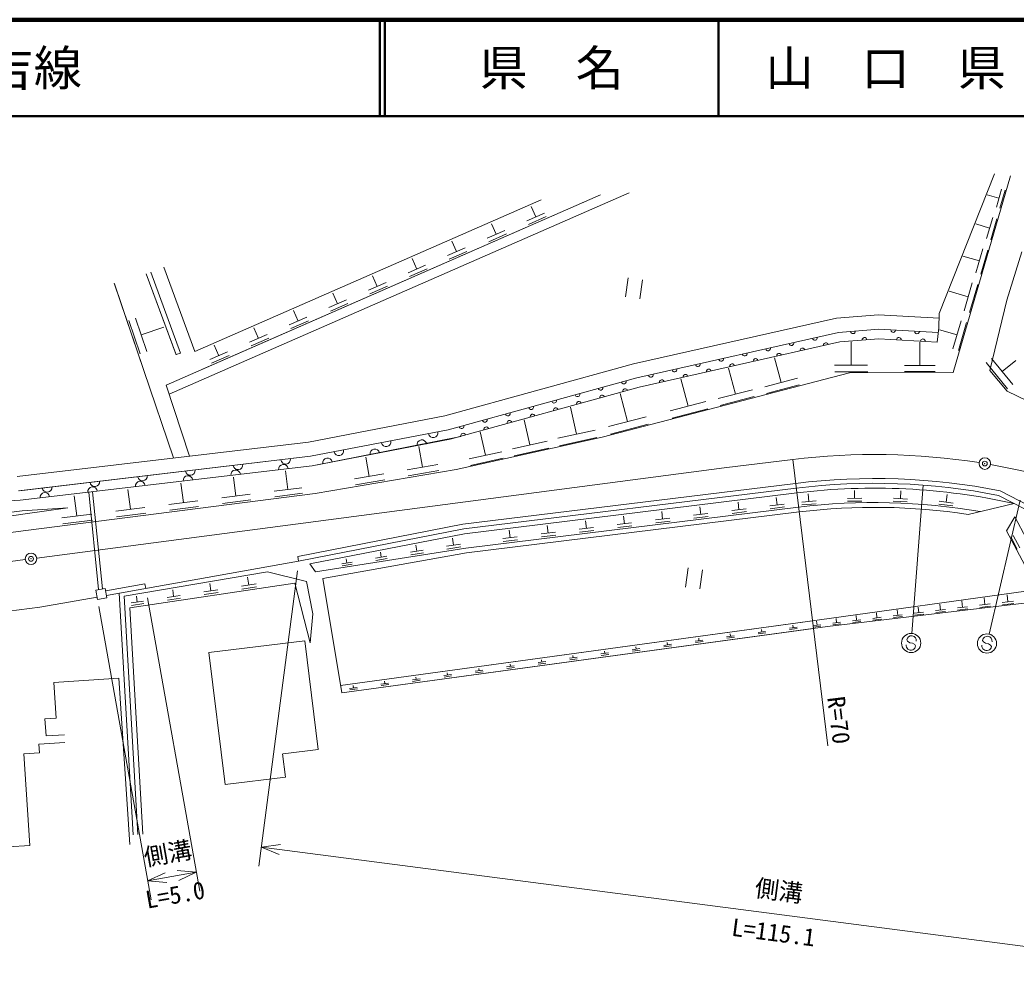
# Model space of a CAD drawing. Units: millimetres on the paper. Extents: x 40 to 680, y 20 to 380.
# Drawn here: x 260.3 to 364, y 280 to 380 of the extents above; entities that cross this region are included whole.
import ezdxf
from ezdxf.enums import TextEntityAlignment as Align

# ---------------------------------------------------------------- set-up
doc = ezdxf.new("R2010")
doc.units = ezdxf.units.MM
doc.header["$PDMODE"] = 32
doc.header["$PDSIZE"] = 0.5
for name, color, linetype, lineweight in [('M-BGD', 7, 'Continuous', 18), ('M-TTL', 2, 'Continuous', 140), ('M-TTL-LINE', 7, 'Continuous', 50)]:
    doc.layers.add(name, color=color, linetype=linetype, lineweight=lineweight)
doc.layers.add('M-TTL-TXT', color=7, linetype='Continuous')
doc.styles.add('ＭＳ ゴシック', font='')
doc.styles.get('ＭＳ ゴシック').set_extended_font_data('MS Gothic')

msp = doc.modelspace()

# ---------------------------------------------------------------- linework, layer by layer
at = {"layer": 'M-BGD'}
for p, q in [((361.72, 364.002), (355.959, 349.469)), ((357.4, 343.314), (363.363, 363.782)), ((320.709, 361.792), (275.503, 342.011)), ((323.706, 362.012), (275.817, 341.057)), ((320.709, 361.792), (279.3, 343.673)), ((362.174, 361.454), (360.957, 361.809)), ((361.902, 360.518), (362.447, 362.39)), ((362.276, 360.409), (362.821, 362.281)), ((314.54, 361.276), (278.499, 345.505)), ((314.54, 361.276), (278.499, 345.505)), ((314.88, 359.896), (313.048, 359.095)), ((313.964, 359.496), (313.483, 360.595)), ((309.842, 357.692), (309.361, 358.791)), ((315.041, 359.53), (313.209, 358.728)), ((361.203, 358.349), (359.753, 358.771)), ((360.885, 357.259), (361.52, 359.439)), ((361.321, 357.132), (361.956, 359.312)), ((310.758, 358.093), (308.926, 357.291)), ((310.918, 357.726), (309.086, 356.924)), ((305.719, 355.888), (305.238, 356.987)), ((306.635, 356.289), (304.803, 355.487)), ((306.796, 355.922), (304.963, 355.12)), ((359.768, 353.678), (360.502, 356.197)), ((360.272, 353.531), (361.006, 356.05)), ((364.565, 355.884), (362.977, 350.843)), ((301.597, 354.084), (301.115, 355.183)), ((360.135, 354.937), (358.43, 355.434)), ((273.441, 353.587), (276.545, 345.164)), ((273.441, 353.587), (276.514, 345.247)), ((273.91, 353.76), (277.014, 345.337)), ((278.499, 345.505), (275.257, 354.282)), ((302.513, 354.485), (300.68, 353.683)), ((302.673, 354.118), (300.841, 353.316)), ((270.112, 352.613), (276.266, 334.423)), ((273.147, 343.641), (270.136, 352.543)), ((298.39, 352.681), (296.558, 351.879)), ((297.474, 352.28), (296.993, 353.379)), ((323.574, 353.157), (323.316, 351.173)), ((325.062, 352.963), (324.803, 350.98)), ((358.541, 349.744), (359.384, 352.636)), ((359.12, 349.575), (359.962, 352.467)), ((293.351, 350.476), (292.87, 351.575)), ((298.55, 352.314), (296.718, 351.512)), ((358.963, 351.19), (356.977, 351.768)), ((294.267, 350.877), (292.435, 350.075)), ((294.428, 350.51), (292.596, 349.709)), ((362.977, 350.843), (361.234, 343.54)), ((289.229, 348.672), (288.748, 349.771)), ((355.902, 347.97), (355.959, 349.469)), ((272.815, 345.248), (271.638, 348.726)), ((273.511, 345.483), (272.334, 348.961)), ((290.145, 349.073), (288.313, 348.271)), ((290.305, 348.706), (288.473, 347.905)), ((324.126, 344.2), (345.251, 348.972)), ((349.645, 349.332), (345.251, 348.972)), ((349.645, 349.332), (355.937, 348.97)), ((357.389, 345.788), (358.231, 348.68)), ((357.967, 345.619), (358.81, 348.511)), ((272.922, 347.222), (275.279, 348.019)), ((285.106, 346.868), (284.625, 347.967)), ((324.49, 342.745), (345.478, 347.486)), ((349.663, 347.829), (345.478, 347.486)), ((349.663, 347.829), (355.85, 347.472)), ((355.902, 347.97), (355.747, 346.476)), ((357.81, 347.234), (355.989, 347.765)), ((286.022, 347.269), (284.19, 346.467)), ((286.183, 346.902), (284.35, 346.101)), ((345.63, 346.495), (324.733, 341.774)), ((349.675, 346.826), (345.63, 346.495)), ((346.792, 344.079), (346.787, 346.49)), ((355.747, 346.476), (349.675, 346.826)), ((353.944, 344.043), (353.939, 346.481)), ((276.533, 345.194), (277.014, 345.337)), ((281.9, 345.465), (280.067, 344.663)), ((280.984, 345.064), (280.502, 346.163)), ((282.06, 345.098), (280.228, 344.297)), ((324.126, 344.2), (304.506, 338.806)), ((339.501, 342.267), (338.826, 344.855)), ((363.066, 341.609), (360.838, 344.342)), ((363.613, 342.055), (361.384, 344.788)), ((362.499, 343.421), (363.913, 344.574)), ((346.617, 343.292), (320.864, 336.574)), ((334.743, 341.059), (334.035, 343.773)), ((348.509, 344.083), (345.075, 344.076)), ((348.511, 343.396), (345.076, 343.389)), ((357.4, 343.314), (346.617, 343.292)), ((355.533, 344.046), (352.354, 344.039)), ((355.534, 343.41), (352.355, 343.404)), ((361.234, 343.54), (363.009, 341.363)), ((324.49, 342.745), (304.847, 337.344)), ((329.825, 339.81), (329.083, 342.655)), ((341.205, 342.711), (337.797, 341.822)), ((277.936, 334.619), (275.503, 342.011)), ((324.733, 341.774), (305.075, 336.37)), ((323.512, 338.206), (322.75, 341.126)), ((336.524, 341.523), (332.962, 340.594)), ((341.382, 342.03), (337.975, 341.141)), ((363.009, 341.363), (373.341, 336.422)), ((331.685, 340.295), (327.964, 339.325)), ((336.709, 340.811), (333.148, 339.882)), ((318.216, 336.902), (317.594, 339.708)), ((331.879, 339.551), (328.159, 338.58)), ((304.506, 338.806), (290.307, 336.077)), ((313.357, 335.773), (312.778, 338.384)), ((325.473, 338.718), (321.55, 337.695)), ((304.847, 337.344), (290.536, 334.593)), ((290.536, 334.593), (304.847, 337.344)), ((308.735, 334.698), (308.197, 337.125)), ((320.152, 337.332), (316.28, 336.473)), ((325.678, 337.933), (321.755, 336.91)), ((260.005, 332.507), (290.307, 336.077)), ((290.689, 333.604), (306.172, 336.671)), ((305.075, 336.37), (290.689, 333.604)), ((320.864, 336.574), (305.7, 333.213)), ((315.167, 336.174), (311.546, 335.371)), ((320.324, 336.557), (316.451, 335.699)), ((302.181, 333.477), (301.819, 335.605)), ((310.427, 335.073), (307.043, 334.323)), ((315.328, 335.45), (311.706, 334.647)), ((260.139, 331.013), (290.536, 334.593)), ((290.536, 334.593), (260.232, 331.018)), ((296.633, 332.5), (296.29, 334.51)), ((310.577, 334.396), (307.193, 333.646)), ((333.582, 333.388), (340.707, 334.263)), ((340.707, 334.263), (344.363, 304.486)), ((290.689, 333.604), (260.322, 330.022)), ((260.322, 330.022), (290.689, 333.604)), ((262.04, 324.006), (333.582, 333.388)), ((288.185, 331.143), (287.939, 333.079)), ((305.7, 333.213), (291.031, 330.714)), ((298.161, 332.761), (295.104, 332.24)), ((303.785, 333.75), (300.577, 333.203)), ((303.894, 333.108), (300.687, 332.562)), ((277.3, 329.779), (277.044, 331.793)), ((282.767, 330.464), (282.516, 332.439)), ((298.265, 332.149), (295.209, 331.629)), ((306.398, 327.532), (341.012, 331.781)), ((291.031, 330.714), (260.9, 326.883)), ((268.48, 320.734), (267.446, 330.861)), ((268.875, 320.805), (267.843, 330.909)), ((271.783, 329.087), (271.521, 331.142)), ((289.635, 331.327), (286.735, 330.959)), ((289.708, 330.747), (286.809, 330.379)), ((306.476, 327.038), (341.072, 331.285)), ((306.555, 326.544), (341.133, 330.789)), ((306.555, 326.544), (341.133, 330.789)), ((347.151, 330.219), (347.141, 331.038)), ((351.917, 330.193), (351.966, 331.008)), ((354.277, 331.595), (353.113, 316.167)), ((369.679, 327.154), (362.286, 331.011)), ((260.322, 330.022), (250.618, 329.423)), ((266.216, 328.39), (265.949, 330.485)), ((278.798, 329.969), (275.801, 329.588)), ((284.241, 330.651), (281.293, 330.276)), ((284.316, 330.062), (281.368, 329.687)), ((335.114, 329.042), (335.017, 329.836)), ((339.085, 329.53), (338.987, 330.324)), ((341.649, 329.83), (343.14, 329.958)), ((341.675, 329.532), (343.166, 329.66)), ((342.395, 329.894), (342.327, 330.683)), ((346.403, 330.21), (347.899, 330.229)), ((346.407, 329.911), (347.903, 329.929)), ((351.165, 329.944), (352.634, 329.855)), ((351.183, 330.237), (352.651, 330.148)), ((355.965, 329.916), (357.409, 329.723)), ((356.687, 329.819), (356.793, 330.608)), ((358.957, 328.548), (363.757, 329.68)), ((364.389, 330.049), (361.149, 316.091)), ((369.448, 326.711), (362.119, 330.534)), ((260.527, 328.907), (257.062, 328.513)), ((265.277, 329.247), (260.527, 328.907)), ((260.591, 328.559), (265.277, 329.247)), ((273.306, 329.281), (270.259, 328.894)), ((273.384, 328.672), (270.337, 328.284)), ((278.875, 329.37), (275.877, 328.989)), ((306.702, 325.051), (341.316, 329.3)), ((341.316, 329.3), (306.702, 325.051)), ((306.763, 324.554), (341.377, 328.804)), ((327.174, 328.068), (327.077, 328.862)), ((331.889, 328.646), (330.4, 328.464)), ((331.144, 328.555), (331.047, 329.349)), ((335.859, 329.134), (334.37, 328.951)), ((335.895, 328.836), (334.407, 328.653)), ((339.829, 329.621), (338.34, 329.438)), ((339.866, 329.323), (338.377, 329.141)), ((355.927, 329.628), (357.371, 329.434)), ((260.591, 328.559), (240.692, 325.646)), ((267.764, 328.587), (264.667, 328.193)), ((267.843, 327.967), (264.746, 327.573)), ((319.234, 327.093), (319.136, 327.887)), ((323.948, 327.672), (322.459, 327.489)), ((323.204, 327.58), (323.106, 328.374)), ((327.918, 328.159), (326.43, 327.976)), ((327.955, 327.861), (326.466, 327.678)), ((331.925, 328.349), (330.436, 328.166)), ((362.95, 326.831), (363.824, 328.286)), ((363.824, 328.286), (367.497, 321.336)), ((199.58, 318.841), (260.9, 326.883)), ((306.398, 327.532), (289.198, 324.174)), ((306.476, 327.038), (289.294, 323.683)), ((306.555, 326.544), (290.451, 323.4)), ((290.451, 323.4), (306.555, 326.544)), ((311.293, 326.118), (311.196, 326.912)), ((316.008, 326.697), (314.519, 326.514)), ((315.263, 326.605), (315.166, 327.399)), ((319.978, 327.184), (318.489, 327.001)), ((320.015, 326.886), (318.526, 326.704)), ((323.985, 327.374), (322.496, 327.191)), ((362.95, 326.831), (366.201, 320.738)), ((305.413, 325.347), (305.294, 326.094)), ((312.038, 326.209), (310.549, 326.027)), ((312.074, 325.912), (310.585, 325.729)), ((316.044, 326.399), (314.556, 326.216)), ((363.397, 326.206), (364.079, 324.928)), ((363.652, 326.343), (364.335, 325.064)), ((306.702, 325.051), (291.063, 322.565)), ((306.702, 325.051), (291.063, 322.565)), ((306.763, 324.554), (291.81, 321.879)), ((297.887, 324.096), (297.802, 324.631)), ((302.245, 324.816), (300.923, 324.606)), ((302.287, 324.551), (300.965, 324.341)), ((301.584, 324.711), (301.482, 325.35)), ((306.143, 325.463), (304.684, 325.231)), ((306.189, 325.171), (304.73, 324.94)), ((200.065, 315.879), (260.85, 323.85)), ((269.302, 320.119), (289.294, 323.683)), ((289.198, 324.174), (289.294, 323.683)), ((294.848, 323.587), (293.788, 323.418)), ((294.318, 323.503), (294.249, 323.938)), ((298.481, 324.19), (297.292, 324.002)), ((298.519, 323.953), (297.33, 323.764)), ((286.044, 322.569), (271.15, 320.047)), ((286.044, 322.569), (271.15, 320.047)), ((289.165, 322.692), (285.163, 291.951)), ((290.098, 321.582), (286.044, 322.569)), ((291.063, 322.565), (290.451, 323.4)), ((294.882, 323.375), (293.821, 323.206)), ((329.823, 322.979), (329.565, 320.995)), ((331.31, 322.785), (331.052, 320.802)), ((288.916, 321.407), (271.72, 318.846)), ((288.916, 321.407), (271.72, 318.846)), ((284.098, 321.204), (283.977, 322.016)), ((290.505, 315.183), (288.916, 321.407)), ((290.098, 321.582), (290.789, 318.198)), ((291.81, 321.879), (293.785, 309.969)), ((268.186, 320.682), (269.17, 320.857)), ((268.186, 320.682), (268.361, 319.697)), ((269.17, 320.857), (269.346, 319.873)), ((269.214, 320.611), (273.292, 321.338)), ((270.631, 320.356), (272.072, 295.217)), ((273.292, 321.338), (273.38, 320.846)), ((276.288, 320.009), (276.186, 320.697)), ((280.879, 320.709), (279.43, 320.493)), ((280.922, 320.419), (279.473, 320.203)), ((280.154, 320.601), (280.043, 321.35)), ((284.862, 321.318), (283.334, 321.09)), ((284.907, 321.012), (283.379, 320.785)), ((366.201, 320.738), (342.243, 317.418)), ((262.375, 318.884), (268.317, 319.944)), ((268.361, 319.697), (269.346, 319.873)), ((271.15, 320.047), (272.571, 295.245)), ((273.146, 319.525), (271.851, 319.333)), ((272.498, 319.429), (272.405, 320.057)), ((273.556, 319.862), (278.996, 289.343)), ((276.974, 320.111), (275.602, 319.907)), ((277.015, 319.837), (275.643, 319.633)), ((366.341, 319.507), (344.338, 316.897)), ((358.378, 318.879), (358.3, 319.542)), ((360.716, 319.166), (360.633, 319.865)), ((362.521, 319.389), (363.677, 319.526)), ((362.549, 319.158), (363.704, 319.295)), ((363.099, 319.458), (363.012, 320.195)), ((262.375, 318.884), (254.108, 317.858)), ((268.493, 318.959), (273.934, 288.44)), ((271.72, 318.846), (273.07, 295.274)), ((273.184, 319.266), (271.889, 319.073)), ((349.476, 317.788), (349.414, 318.311)), ((351.636, 318.053), (351.57, 318.61)), ((353.352, 318.265), (354.327, 318.381)), ((353.84, 318.323), (353.769, 318.914)), ((355.577, 318.538), (356.596, 318.659)), ((355.601, 318.334), (356.62, 318.455)), ((356.087, 318.598), (356.012, 319.225)), ((357.846, 318.816), (358.91, 318.942)), ((357.872, 318.603), (358.935, 318.73)), ((360.161, 319.1), (361.27, 319.232)), ((360.187, 318.878), (361.296, 319.01)), ((290.789, 318.198), (290.505, 315.183)), ((342.766, 317.49), (293.654, 310.758)), ((342.243, 317.418), (293.654, 310.758)), ((343.243, 317.024), (343.193, 317.449)), ((344.876, 317.226), (345.684, 317.322)), ((345.28, 317.274), (345.226, 317.73)), ((346.933, 317.478), (347.782, 317.579)), ((346.953, 317.308), (347.802, 317.409)), ((347.357, 317.529), (347.299, 318.018)), ((349.03, 317.735), (349.921, 317.841)), ((349.052, 317.557), (349.942, 317.663)), ((351.17, 317.998), (352.102, 318.108)), ((351.192, 317.811), (352.125, 317.922)), ((353.375, 318.07), (354.35, 318.186)), ((344.338, 316.897), (293.785, 309.969)), ((342.864, 316.695), (293.785, 309.969)), ((337.894, 316.378), (337.1, 316.269)), ((337.915, 316.219), (337.122, 316.11)), ((337.497, 316.323), (337.464, 316.562)), ((341.164, 316.826), (340.371, 316.717)), ((341.186, 316.667), (340.392, 316.559)), ((340.767, 316.772), (340.735, 317.01)), ((342.859, 316.979), (343.628, 317.07)), ((342.877, 316.825), (343.646, 316.916)), ((344.895, 317.064), (345.703, 317.16)), ((279.955, 314.175), (289.938, 315.397)), ((289.938, 315.397), (291.324, 304.077)), ((327.687, 314.979), (327.654, 315.217)), ((331.354, 315.481), (330.56, 315.373)), ((331.375, 315.323), (330.582, 315.214)), ((330.957, 315.427), (330.924, 315.665)), ((334.624, 315.93), (333.83, 315.821)), ((334.645, 315.771), (333.852, 315.662)), ((334.227, 315.875), (334.194, 316.113)), ((352.664, 315.361), (352.58, 315.491)), ((352.889, 315.191), (352.664, 315.361)), ((353.187, 315.15), (352.889, 315.191)), ((353.415, 315.007), (353.187, 315.15)), ((360.549, 315.307), (360.465, 315.437)), ((360.773, 315.137), (360.549, 315.307)), ((361.071, 315.096), (360.773, 315.137)), ((279.955, 314.175), (281.638, 300.436)), ((321.544, 314.137), (320.751, 314.028)), ((321.147, 314.082), (321.114, 314.321)), ((324.814, 314.585), (324.02, 314.476)), ((324.835, 314.426), (324.042, 314.318)), ((324.417, 314.531), (324.384, 314.769)), ((328.083, 315.033), (327.29, 314.924)), ((328.105, 314.875), (327.312, 314.766)), ((353.503, 314.858), (353.415, 315.007)), ((361.3, 314.954), (361.071, 315.096)), ((361.387, 314.805), (361.3, 314.954)), ((315.004, 313.24), (314.211, 313.132)), ((315.026, 313.082), (314.233, 312.973)), ((314.607, 313.186), (314.575, 313.424)), ((318.274, 313.689), (317.481, 313.58)), ((318.295, 313.53), (317.502, 313.421)), ((317.877, 313.634), (317.845, 313.872)), ((321.565, 313.978), (320.772, 313.869)), ((304.798, 311.842), (304.766, 312.079)), ((308.464, 312.344), (307.672, 312.235)), ((308.486, 312.185), (307.693, 312.077)), ((308.068, 312.29), (308.035, 312.528)), ((311.734, 312.792), (310.941, 312.684)), ((311.756, 312.634), (310.963, 312.525)), ((311.338, 312.738), (311.305, 312.976)), ((263.817, 311.062), (270.571, 311.51)), ((264.063, 307.347), (263.817, 311.062)), ((270.571, 311.51), (271.718, 294.201)), ((298.656, 311), (297.863, 310.891)), ((298.259, 310.945), (298.227, 311.183)), ((301.925, 311.448), (301.132, 311.339)), ((301.947, 311.289), (301.154, 311.181)), ((301.529, 311.393), (301.496, 311.631)), ((305.195, 311.896), (304.402, 311.787)), ((305.216, 311.737), (304.424, 311.629)), ((295.386, 310.551), (294.593, 310.443)), ((295.408, 310.393), (294.615, 310.284)), ((294.99, 310.497), (294.957, 310.735)), ((298.677, 310.841), (297.885, 310.732)), ((262.893, 307.27), (264.063, 307.347)), ((263.011, 305.5), (262.893, 307.27)), ((262.271, 304.649), (264.966, 304.828)), ((263.011, 305.5), (264.913, 305.626)), ((260.705, 303.645), (262.331, 303.753)), ((262.331, 303.753), (262.271, 304.649)), ((291.324, 304.077), (287.676, 303.63)), ((260.705, 303.645), (261.337, 294.115)), ((287.623, 303.623), (287.919, 301.205)), ((287.919, 301.205), (281.638, 300.436)), ((261.337, 294.115), (259.061, 293.964)), ((287.404, 294.198), (285.421, 293.934)), ((285.421, 293.934), (392.503, 279.994)), ((285.421, 293.934), (287.27, 293.172)), ((273.583, 290.409), (278.645, 291.312)), ((278.645, 291.312), (276.653, 291.482)), ((276.834, 290.463), (278.645, 291.312)), ((275.394, 291.258), (273.583, 290.409)), ((273.583, 290.409), (275.575, 290.239))]:
    msp.add_line(p, q, dxfattribs=at)
for centre, radius in [((360.701, 333.839), 0.6), ((261.445, 323.928), 0.6), ((353.038, 315.17), 1), ((360.922, 315.117), 1)]:
    msp.add_circle(centre, radius, dxfattribs=at)
for centre, radius, start, end in [((346.973, 347.608), 0.25, 184.67931, 4.67931), ((351.161, 347.742), 0.25, 176.70314, 356.70314), ((353.657, 347.598), 0.25, 176.70314, 356.70314), ((340.585, 346.38), 0.25, 192.72969, 12.72969), ((343.023, 346.931), 0.25, 192.72969, 12.72969), ((344.167, 346.165), 0.25, 12.72969, 192.72969), ((348.18, 346.704), 0.25, 4.67931, 184.67931), ((351.754, 346.706), 0.25, 356.70314, 176.70314), ((354.25, 346.563), 0.25, 356.70314, 176.70314), ((335.707, 345.279), 0.25, 192.72969, 12.72969), ((338.146, 345.83), 0.25, 192.72969, 12.72969), ((339.29, 345.063), 0.25, 12.72969, 192.72969), ((341.728, 345.614), 0.25, 12.72969, 192.72969), ((330.83, 344.177), 0.25, 192.72969, 12.72969), ((333.269, 344.728), 0.25, 192.72969, 12.72969), ((334.413, 343.961), 0.25, 12.72969, 192.72969), ((336.851, 344.512), 0.25, 12.72969, 192.72969), ((325.953, 343.075), 0.25, 192.72969, 12.72969), ((328.392, 343.626), 0.25, 192.72969, 12.72969), ((331.974, 343.41), 0.25, 12.72969, 192.72969), ((323.13, 342.371), 0.25, 195.37187, 15.37187), ((327.097, 342.308), 0.25, 12.72969, 192.72969), ((329.536, 342.859), 0.25, 12.72969, 192.72969), ((318.309, 341.045), 0.25, 195.37187, 15.37187), ((320.719, 341.708), 0.25, 195.37187, 15.37187), ((323.287, 341.377), 0.25, 15.37187, 195.37187), ((315.898, 340.383), 0.25, 195.37187, 15.37187), ((318.466, 340.051), 0.25, 15.37187, 195.37187), ((320.876, 340.714), 0.25, 15.37187, 195.37187), ((311.077, 339.057), 0.25, 195.37187, 15.37187), ((313.488, 339.72), 0.25, 195.37187, 15.37187), ((316.055, 339.389), 0.25, 15.37187, 195.37187), ((308.666, 338.394), 0.25, 195.37187, 15.37187), ((311.234, 338.063), 0.25, 15.37187, 195.37187), ((313.644, 338.726), 0.25, 15.37187, 195.37187), ((303.302, 337.047), 0.5, 190.88175, 10.88175), ((306.256, 337.732), 0.25, 195.37187, 15.37187), ((306.413, 336.738), 0.25, 15.37187, 195.37187), ((308.823, 337.4), 0.25, 15.37187, 195.37187), ((298.392, 336.104), 0.5, 190.88175, 10.88175), ((302.129, 335.804), 0.5, 10.88175, 190.88175), ((293.482, 335.16), 0.5, 190.88175, 10.88175), ((297.218, 334.86), 0.5, 10.88175, 190.88175), ((287.947, 334.288), 0.5, 186.71819, 6.71819), ((292.308, 333.916), 0.5, 10.88175, 190.88175), ((349.237, 264.784), 70, 81.06494, 96.99918), ((278.015, 333.118), 0.5, 186.71819, 6.71819), ((282.744, 332.667), 0.5, 6.72793, 186.72793), ((282.981, 333.703), 0.5, 186.71819, 6.71819), ((287.71, 333.253), 0.5, 6.72793, 186.72793), ((349.237, 264.784), 70, 52.35113, 80.08272), ((268.084, 331.949), 0.5, 186.71819, 6.71819), ((272.813, 331.496), 0.5, 6.72793, 186.72793), ((273.05, 332.534), 0.5, 186.71819, 6.71819), ((277.779, 332.081), 0.5, 6.72793, 186.72793), ((349.237, 264.784), 67.5, 78.85316, 96.99918), ((349.237, 264.784), 67, 78.91468, 96.99918), ((262.882, 330.324), 0.5, 6.72793, 186.72793), ((263.118, 331.364), 0.5, 186.71819, 6.71819), ((267.848, 330.91), 0.5, 6.72793, 186.72793), ((349.237, 264.784), 66.5, 77.3882, 96.99918), ((349.237, 264.784), 65, 80.26325, 96.99918), ((349.237, 264.784), 64.5, 81.33285, 96.99918), ((353.076, 315.422), 0.5, 352.13789, 172.13789), ((360.961, 315.369), 0.5, 352.13789, 172.13789), ((353.007, 314.927), 0.5, 172.13789, 352.13789), ((360.892, 314.873), 0.5, 172.13789, 352.13789)]:
    msp.add_arc(centre, radius, start, end, dxfattribs=at)
for p in [(360.701, 333.839), (261.445, 323.928)]:
    msp.add_point(p, dxfattribs=at)
at = {"layer": 'M-TTL'}
msp.add_line((680, 380), (40, 380), dxfattribs=at)
at = {"layer": 'M-TTL-LINE'}
for p, q in [((297.75, 380), (297.75, 370)), ((298.25, 380), (298.25, 370)), ((333, 380), (333, 370)), ((40, 370), (680, 370))]:
    msp.add_line(p, q, dxfattribs=at)

# ---------------------------------------------------------------- texts
at = {"layer": 'M-BGD', "style": 'ＭＳ ゴシック'}
msp.add_text('R=70', height=1.833, rotation=276.999, dxfattribs=at).set_placement((344.363, 304.486), align=Align.BOTTOM_RIGHT)
for rotation, p in [(10.108, (275.938, 291.845)), (352.583, (339.091, 287.956))]:
    msp.add_text('側溝', height=1.833, rotation=rotation, dxfattribs=at).set_placement(p, align=Align.BOTTOM_CENTER)
for s, rotation, p in [('L=5.0', 10.108, (276.289, 289.876)), ('L=115.1', 352.583, (338.833, 285.973))]:
    msp.add_text(s, height=1.833, rotation=rotation, dxfattribs=at).set_placement(p, align=Align.TOP_CENTER)
at = {"layer": 'M-TTL-TXT', "style": 'ＭＳ ゴシック'}
msp.add_text('一般県道東吉部秋吉線', height=3.666, dxfattribs=at).set_placement((216.734, 375), align=Align.MIDDLE_LEFT)
for s, p in [('県\u3000名', (315.625, 375)), ('山\u3000口\u3000県', (350.375, 375))]:
    msp.add_text(s, height=3.666, dxfattribs=at).set_placement(p, align=Align.MIDDLE_CENTER)

doc.saveas('drawing.dxf')
